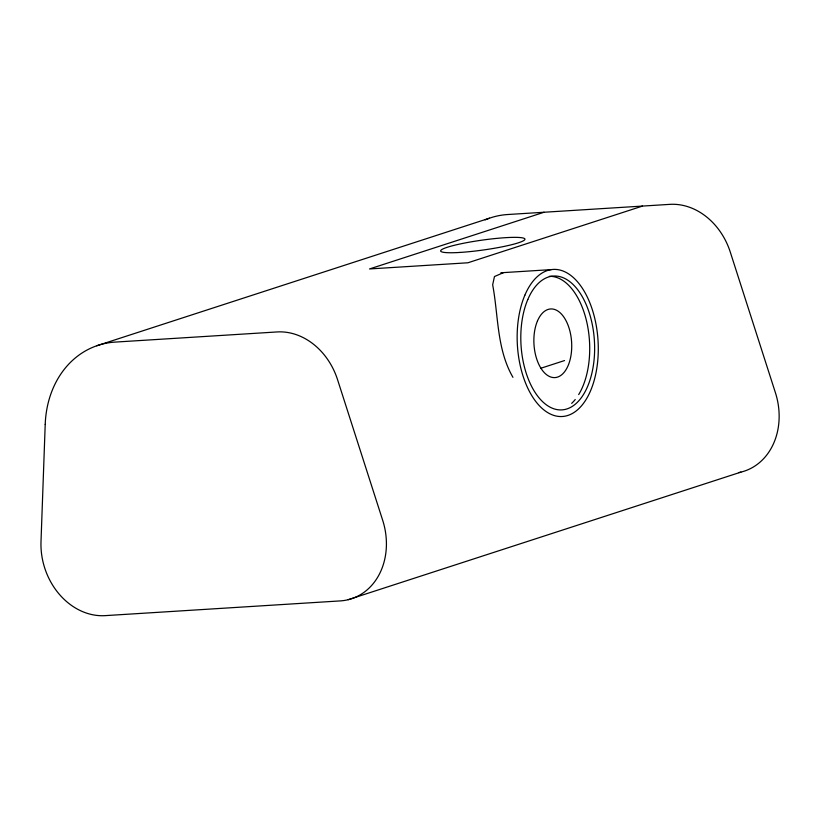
<?xml version="1.0" encoding="UTF-8"?>
<svg xmlns="http://www.w3.org/2000/svg" width="820" height="820" viewBox="0 0 820 820"><rect width="100%" height="100%" fill="white"/><g stroke="black" fill="none" stroke-linecap="round" stroke-linejoin="round"><path stroke-width="1.23" d="M503.613 272.599L494.47 276.535L492.666 284.806C498.478 315.71 496.643 349.094 512.941 377.323M96.75 345.773L489.478 218.192M544.07 212.247L369.523 268.95L467.923 262.779L642.47 206.086M540.534 368.354L564.529 360.564M348.172 599.697L740.901 472.125M500.856 272.773L551.317 269.616M738.666 472.607A65.241 54.028 72 0 0 775.423 392.739L730.292 252.109A65.241 54.028 72 0 0 669.807 204.364L507.713 214.522A98.666 81.713 72 0 0 485.143 219.873M549.359 276.319A67.055 36.756 86.4 0 1 586.279 319.964A67.055 36.756 86.4 0 1 578.674 394.594M575.23 399.514A67.055 36.756 86.4 0 1 571.663 403.358M45.213 424.401L41 541.723A65.241 54.028 72 0 0 105.165 615.635L340.238 600.906A65.241 54.028 72 0 0 382.694 520.321L337.563 379.691A65.241 54.028 72 0 0 277.078 331.946L114.984 342.104A98.666 81.713 72 0 0 45.213 424.401M460.092 252.427A42.568 4.971 -8 0 0 524.903 239.44A42.568 4.971 -8 0 0 463.351 243.294A42.568 4.971 -8 0 0 460.092 252.427M524.861 295.19A73.677 40.385 86.4 0 0 553.52 415.309A73.677 40.385 86.4 0 0 594.756 318.385A73.677 40.385 86.4 0 0 524.861 295.19M527.813 299.495A67.055 36.756 86.4 0 0 553.9 408.801A67.055 36.756 86.4 0 0 591.425 320.589A67.055 36.756 86.4 0 0 527.813 299.495M537.459 320.979A34.389 18.85 86.4 0 0 550.835 377.036A34.389 18.85 86.4 0 0 570.084 331.803A34.389 18.85 86.4 0 0 537.459 320.979"/></g></svg>
